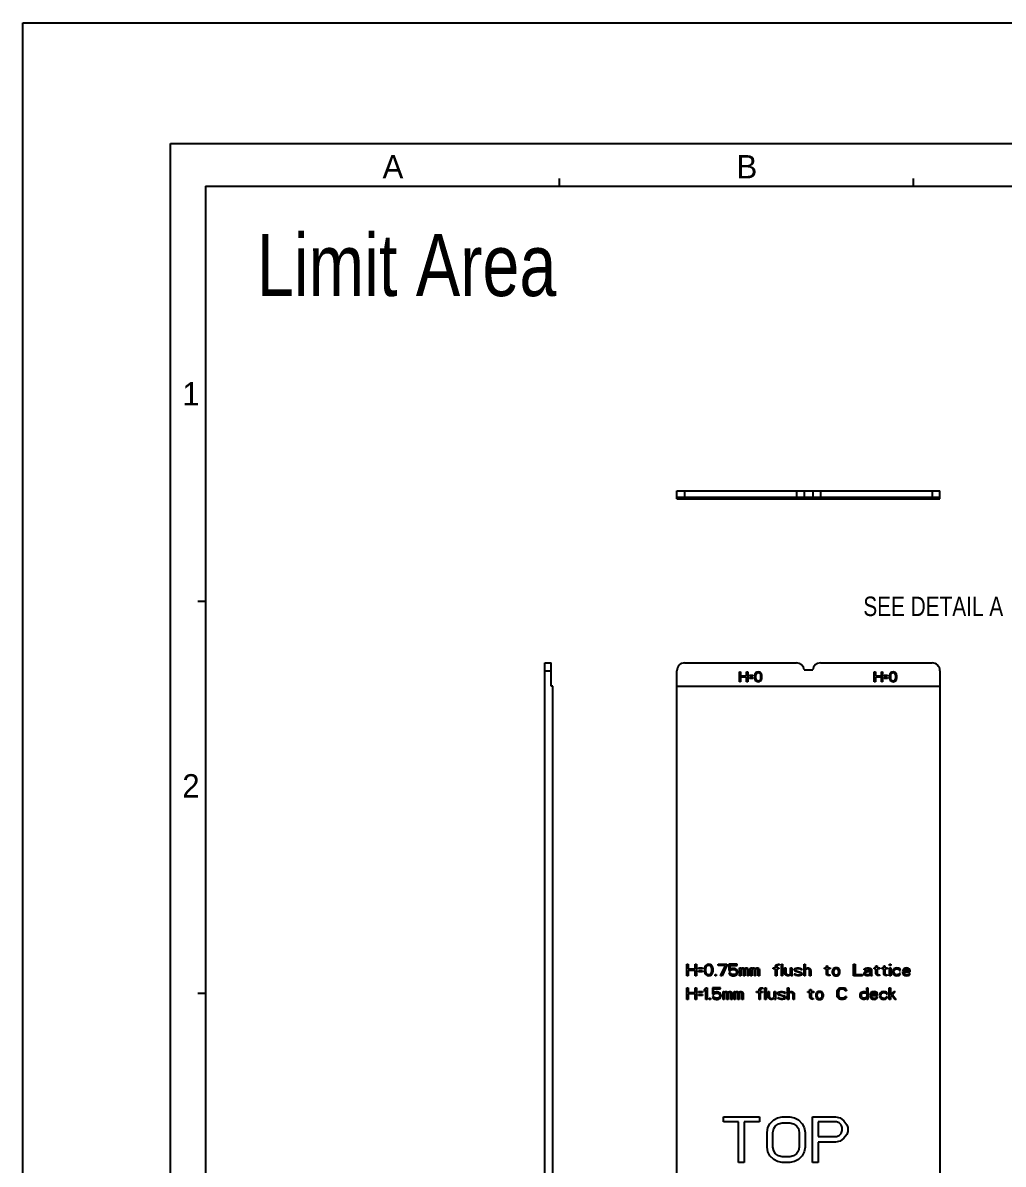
# Model space of a CAD drawing. Header units: millimetres. Extents: x 0 to 420, y 0 to 297.
# Drawn here: x 0 to 126, y 150.3 to 297 of the extents above; entities that cross this region are included whole.
import ezdxf

# ---------------------------------------------------------------- set-up
doc = ezdxf.new("R2010")
doc.units = ezdxf.units.MM
doc.header["$LTSCALE"] = 23.1
doc.layers.get('0').update_dxf_attribs({"linetype": 'CONTINUOUS'})
doc.layers.add('ASSEM_MEM', color=7, linetype='CONTINUOUS')
doc.layers.add('DETAIL', color=7, linetype='CONTINUOUS')
doc.styles.get("Standard").update_dxf_attribs({"font": 'txt', "width": 0.8})
doc.styles.add('TEXTSTYLE_2', font='txt')

msp = doc.modelspace()

# ---------------------------------------------------------------- linework, layer by layer
at = {"color": 7, "linetype": 'CONTINUOUS'}
for p, q in [((0, 0), (0, 297)), ((0, 297), (420, 297)), ((19, 15.5), (19, 281.5)), ((19, 281.5), (401, 281.5)), ((23.5, 276), (23.5, 21)), ((23.5, 276), (396, 276)), ((69, 276), (69, 277)), ((114.5, 276), (114.5, 277)), ((23.5, 222.6), (22.5, 222.6)), ((23.5, 172.2), (22.5, 172.2))]:
    msp.add_line(p, q, dxfattribs=at)
at = {"layer": 'ASSEM_MEM', "color": 7, "linetype": 'CONTINUOUS'}
for p, q in [((84.092, 235.809), (84.092, 236.809)), ((84.092, 236.809), (117.917, 236.809)), ((85.092, 236.809), (85.092, 236.009)), ((99.46, 236.809), (99.46, 236.009)), ((100.455, 236.809), (100.455, 236.009)), ((101.555, 236.809), (101.555, 236.009)), ((102.55, 236.809), (102.55, 236.009)), ((116.917, 236.809), (116.917, 236.009)), ((117.917, 235.809), (117.917, 236.809)), ((84.092, 236.009), (117.917, 236.009)), ((84.092, 235.809), (117.917, 235.809)), ((67.121, 83.695), (67.121, 214.695)), ((67.121, 214.695), (67.921, 214.695)), ((67.921, 211.695), (67.921, 214.695)), ((85.092, 214.695), (99.46, 214.695)), ((102.55, 214.695), (116.917, 214.695)), ((67.121, 213.695), (67.921, 213.695)), ((84.092, 211.695), (84.092, 213.695)), ((92.128, 212.271), (92.128, 213.561)), ((92.128, 213.561), (92.29, 213.561)), ((92.29, 213.561), (92.29, 213.04)), ((92.29, 213.04), (93.042, 213.04)), ((92.29, 212.875), (92.29, 212.271)), ((93.042, 212.875), (92.29, 212.875)), ((93.042, 213.04), (93.042, 213.561)), ((93.042, 213.561), (93.203, 213.561)), ((93.042, 212.271), (93.042, 212.875)), ((93.203, 213.561), (93.203, 212.271)), ((93.418, 213.04), (93.418, 213.149)), ((93.418, 213.149), (93.848, 213.149)), ((93.848, 213.04), (93.418, 213.04)), ((93.418, 212.71), (93.418, 212.82)), ((93.418, 212.82), (93.848, 212.82)), ((93.848, 213.149), (93.848, 213.04)), ((93.848, 212.82), (93.848, 212.71)), ((94.09, 213.177), (94.063, 213.04)), ((94.063, 213.04), (94.063, 212.793)), ((94.063, 212.793), (94.09, 212.655)), ((94.117, 213.259), (94.09, 213.177)), ((94.171, 213.369), (94.117, 213.259)), ((94.252, 213.451), (94.171, 213.369)), ((94.225, 213.177), (94.198, 213.012)), ((94.198, 213.012), (94.198, 212.82)), ((94.198, 212.82), (94.225, 212.655)), ((94.332, 213.341), (94.225, 213.177)), ((94.386, 213.534), (94.252, 213.451)), ((94.413, 213.396), (94.332, 213.341)), ((94.547, 213.561), (94.386, 213.534)), ((94.547, 213.424), (94.413, 213.396)), ((94.708, 213.534), (94.547, 213.561)), ((94.682, 213.396), (94.547, 213.424)), ((94.762, 213.341), (94.682, 213.396)), ((94.843, 213.451), (94.708, 213.534)), ((94.87, 213.177), (94.762, 213.341)), ((94.923, 213.369), (94.843, 213.451)), ((94.897, 213.012), (94.87, 213.177)), ((94.87, 212.655), (94.897, 212.82)), ((94.897, 212.82), (94.897, 213.012)), ((94.977, 213.259), (94.923, 213.369)), ((95.004, 213.177), (94.977, 213.259)), ((95.031, 213.04), (95.004, 213.177)), ((95.004, 212.655), (95.031, 212.793)), ((95.031, 212.793), (95.031, 213.04)), ((100.455, 213.795), (101.555, 213.795)), ((109.468, 212.271), (109.468, 213.561)), ((109.468, 213.561), (109.629, 213.561)), ((109.629, 213.561), (109.629, 213.04)), ((109.629, 213.04), (110.381, 213.04)), ((109.629, 212.875), (109.629, 212.271)), ((110.381, 212.875), (109.629, 212.875)), ((110.381, 213.04), (110.381, 213.561)), ((110.381, 213.561), (110.543, 213.561)), ((110.381, 212.271), (110.381, 212.875)), ((110.543, 213.561), (110.543, 212.271)), ((110.758, 213.04), (110.758, 213.149)), ((110.758, 213.149), (111.188, 213.149)), ((111.188, 213.04), (110.758, 213.04)), ((110.758, 212.71), (110.758, 212.82)), ((110.758, 212.82), (111.188, 212.82)), ((111.188, 213.149), (111.188, 213.04)), ((111.188, 212.82), (111.188, 212.71)), ((111.43, 213.177), (111.403, 213.04)), ((111.403, 213.04), (111.403, 212.793)), ((111.403, 212.793), (111.43, 212.655)), ((111.456, 213.259), (111.43, 213.177)), ((111.51, 213.369), (111.456, 213.259)), ((111.591, 213.451), (111.51, 213.369)), ((111.564, 213.177), (111.537, 213.012)), ((111.537, 213.012), (111.537, 212.82)), ((111.537, 212.82), (111.564, 212.655)), ((111.671, 213.341), (111.564, 213.177)), ((111.725, 213.534), (111.591, 213.451)), ((111.752, 213.396), (111.671, 213.341)), ((111.886, 213.561), (111.725, 213.534)), ((111.886, 213.424), (111.752, 213.396)), ((112.048, 213.534), (111.886, 213.561)), ((112.021, 213.396), (111.886, 213.424)), ((112.101, 213.341), (112.021, 213.396)), ((112.182, 213.451), (112.048, 213.534)), ((112.209, 213.177), (112.101, 213.341)), ((112.263, 213.369), (112.182, 213.451)), ((112.236, 213.012), (112.209, 213.177)), ((112.209, 212.655), (112.236, 212.82)), ((112.236, 212.82), (112.236, 213.012)), ((112.316, 213.259), (112.263, 213.369)), ((112.343, 213.177), (112.316, 213.259)), ((112.37, 213.04), (112.343, 213.177)), ((112.343, 212.655), (112.37, 212.793)), ((112.37, 212.793), (112.37, 213.04)), ((117.917, 213.695), (117.917, 211.695)), ((68.121, 211.695), (67.921, 211.695)), ((68.121, 83.695), (68.121, 211.695)), ((84.092, 84.695), (84.092, 211.695)), ((84.092, 211.695), (117.917, 211.695)), ((92.29, 212.271), (92.128, 212.271)), ((93.203, 212.271), (93.042, 212.271)), ((93.848, 212.71), (93.418, 212.71)), ((94.09, 212.655), (94.117, 212.573)), ((94.117, 212.573), (94.171, 212.463)), ((94.171, 212.463), (94.252, 212.381)), ((94.225, 212.655), (94.332, 212.491)), ((94.252, 212.381), (94.386, 212.298)), ((94.332, 212.491), (94.413, 212.436)), ((94.386, 212.298), (94.547, 212.271)), ((94.413, 212.436), (94.547, 212.408)), ((94.547, 212.408), (94.682, 212.436)), ((94.547, 212.271), (94.708, 212.298)), ((94.682, 212.436), (94.762, 212.491)), ((94.708, 212.298), (94.843, 212.381)), ((94.762, 212.491), (94.87, 212.655)), ((94.843, 212.381), (94.923, 212.463)), ((94.923, 212.463), (94.977, 212.573)), ((94.977, 212.573), (95.004, 212.655)), ((109.629, 212.271), (109.468, 212.271)), ((110.543, 212.271), (110.381, 212.271)), ((111.188, 212.71), (110.758, 212.71)), ((111.43, 212.655), (111.456, 212.573)), ((111.456, 212.573), (111.51, 212.463)), ((111.51, 212.463), (111.591, 212.381)), ((111.564, 212.655), (111.671, 212.491)), ((111.591, 212.381), (111.725, 212.298)), ((111.671, 212.491), (111.752, 212.436)), ((111.725, 212.298), (111.886, 212.271)), ((111.752, 212.436), (111.886, 212.408)), ((111.886, 212.408), (112.021, 212.436)), ((111.886, 212.271), (112.048, 212.298)), ((112.021, 212.436), (112.101, 212.491)), ((112.048, 212.298), (112.182, 212.381)), ((112.101, 212.491), (112.209, 212.655)), ((112.182, 212.381), (112.263, 212.463)), ((112.263, 212.463), (112.316, 212.573)), ((112.316, 212.573), (112.343, 212.655)), ((117.917, 211.695), (117.917, 84.695)), ((85.374, 174.471), (85.374, 175.971)), ((85.374, 175.971), (85.561, 175.971)), ((85.561, 175.971), (85.561, 175.365)), ((85.561, 175.365), (86.436, 175.365)), ((85.561, 175.173), (85.561, 174.471)), ((86.436, 175.173), (85.561, 175.173)), ((86.436, 175.365), (86.436, 175.971)), ((86.436, 175.971), (86.624, 175.971)), ((86.436, 174.471), (86.436, 175.173)), ((86.624, 175.971), (86.624, 174.471)), ((86.874, 175.365), (86.874, 175.492)), ((86.874, 175.492), (87.374, 175.492)), ((87.374, 175.365), (86.874, 175.365)), ((86.874, 174.982), (86.874, 175.109)), ((86.874, 175.109), (87.374, 175.109)), ((87.374, 174.982), (86.874, 174.982)), ((87.374, 175.492), (87.374, 175.365)), ((87.374, 175.109), (87.374, 174.982)), ((87.655, 175.524), (87.624, 175.365)), ((87.624, 175.365), (87.624, 175.077)), ((87.624, 175.077), (87.655, 174.918)), ((87.686, 175.62), (87.655, 175.524)), ((87.655, 174.918), (87.686, 174.822)), ((87.749, 175.747), (87.686, 175.62)), ((87.686, 174.822), (87.749, 174.694)), ((87.843, 175.843), (87.749, 175.747)), ((87.749, 174.694), (87.843, 174.599)), ((87.811, 175.524), (87.78, 175.333)), ((87.78, 175.333), (87.78, 175.109)), ((87.78, 175.109), (87.811, 174.918)), ((87.936, 175.716), (87.811, 175.524)), ((87.811, 174.918), (87.936, 174.726)), ((87.999, 175.939), (87.843, 175.843)), ((88.03, 175.779), (87.936, 175.716)), ((87.936, 174.726), (88.03, 174.662)), ((88.186, 175.971), (87.999, 175.939)), ((88.186, 175.811), (88.03, 175.779)), ((88.03, 174.662), (88.186, 174.63)), ((88.374, 175.939), (88.186, 175.971)), ((88.343, 175.779), (88.186, 175.811)), ((88.186, 174.63), (88.343, 174.662)), ((88.436, 175.716), (88.343, 175.779)), ((88.343, 174.662), (88.436, 174.726)), ((88.53, 175.843), (88.374, 175.939)), ((88.561, 175.524), (88.436, 175.716)), ((88.436, 174.726), (88.561, 174.918)), ((88.624, 175.747), (88.53, 175.843)), ((88.53, 174.599), (88.624, 174.694)), ((88.593, 175.333), (88.561, 175.524)), ((88.561, 174.918), (88.593, 175.109)), ((88.593, 175.109), (88.593, 175.333)), ((88.686, 175.62), (88.624, 175.747)), ((88.624, 174.694), (88.686, 174.822)), ((88.718, 175.524), (88.686, 175.62)), ((88.686, 174.822), (88.718, 174.918)), ((88.749, 175.365), (88.718, 175.524)), ((88.718, 174.918), (88.749, 175.077)), ((88.749, 175.077), (88.749, 175.365)), ((88.999, 174.471), (88.999, 174.63)), ((88.999, 174.63), (89.155, 174.63)), ((89.155, 174.63), (89.155, 174.471)), ((89.405, 175.811), (89.405, 175.971)), ((89.405, 175.971), (90.53, 175.971)), ((90.343, 175.811), (89.405, 175.811)), ((89.718, 174.471), (90.343, 175.811)), ((90.53, 175.811), (89.905, 174.471)), ((90.53, 175.971), (90.53, 175.811)), ((90.78, 175.971), (90.78, 175.141)), ((91.843, 175.971), (90.78, 175.971)), ((90.78, 175.141), (90.999, 175.141)), ((90.78, 174.854), (90.843, 174.726)), ((90.968, 174.854), (90.78, 174.854)), ((90.843, 174.726), (90.936, 174.599)), ((90.936, 175.301), (90.936, 175.811)), ((90.936, 175.811), (91.843, 175.811)), ((91.093, 175.396), (90.936, 175.301)), ((91.03, 174.726), (90.968, 174.854)), ((90.999, 175.141), (91.124, 175.237)), ((91.124, 174.662), (91.03, 174.726)), ((91.249, 175.428), (91.093, 175.396)), ((91.124, 175.237), (91.249, 175.269)), ((91.249, 174.63), (91.124, 174.662)), ((91.436, 175.428), (91.249, 175.428)), ((91.249, 175.269), (91.436, 175.269)), ((91.436, 174.63), (91.249, 174.63)), ((91.593, 175.396), (91.436, 175.428)), ((91.436, 175.269), (91.561, 175.237)), ((91.561, 174.662), (91.436, 174.63)), ((91.561, 175.237), (91.655, 175.173)), ((91.655, 174.726), (91.561, 174.662)), ((91.749, 175.301), (91.593, 175.396)), ((91.655, 175.173), (91.718, 175.077)), ((91.718, 174.822), (91.655, 174.726)), ((91.718, 175.077), (91.749, 174.982)), ((91.749, 174.918), (91.718, 174.822)), ((91.843, 175.173), (91.749, 175.301)), ((91.749, 174.982), (91.749, 174.918)), ((91.749, 174.599), (91.843, 174.726)), ((91.843, 175.811), (91.843, 175.971)), ((91.905, 175.013), (91.843, 175.173)), ((91.843, 174.726), (91.905, 174.886)), ((91.905, 174.886), (91.905, 175.013)), ((92.155, 174.471), (92.155, 175.492)), ((92.155, 175.492), (92.311, 175.492)), ((92.311, 175.492), (92.311, 175.396)), ((92.311, 175.396), (92.374, 175.46)), ((92.374, 175.333), (92.311, 175.269)), ((92.311, 175.269), (92.311, 174.471)), ((92.374, 175.46), (92.468, 175.492)), ((92.468, 175.365), (92.374, 175.333)), ((92.468, 175.492), (92.593, 175.492)), ((92.53, 175.365), (92.468, 175.365)), ((92.593, 175.333), (92.53, 175.365)), ((92.593, 175.492), (92.686, 175.46)), ((92.624, 175.301), (92.593, 175.333)), ((92.655, 175.237), (92.624, 175.301)), ((92.655, 174.471), (92.655, 175.237)), ((92.686, 175.46), (92.78, 175.365)), ((92.78, 175.365), (92.874, 175.46)), ((92.843, 175.301), (92.811, 175.237)), ((92.811, 175.237), (92.811, 174.471)), ((92.874, 175.333), (92.843, 175.301)), ((92.874, 175.46), (92.968, 175.492)), ((92.936, 175.365), (92.874, 175.333)), ((93.03, 175.365), (92.936, 175.365)), ((92.968, 175.492), (93.093, 175.492)), ((93.093, 175.333), (93.03, 175.365)), ((93.093, 175.492), (93.186, 175.46)), ((93.124, 175.301), (93.093, 175.333)), ((93.155, 175.237), (93.124, 175.301)), ((93.155, 174.471), (93.155, 175.237)), ((93.186, 175.46), (93.249, 175.396)), ((93.249, 175.396), (93.311, 175.237)), ((93.311, 175.237), (93.311, 174.471)), ((93.561, 174.471), (93.561, 175.492)), ((93.561, 175.492), (93.718, 175.492)), ((93.718, 175.492), (93.718, 175.396)), ((93.718, 175.396), (93.78, 175.46)), ((93.78, 175.333), (93.718, 175.269)), ((93.718, 175.269), (93.718, 174.471)), ((93.78, 175.46), (93.874, 175.492)), ((93.874, 175.365), (93.78, 175.333)), ((93.874, 175.492), (93.999, 175.492)), ((93.936, 175.365), (93.874, 175.365)), ((93.999, 175.333), (93.936, 175.365)), ((93.999, 175.492), (94.093, 175.46)), ((94.03, 175.301), (93.999, 175.333)), ((94.061, 175.237), (94.03, 175.301)), ((94.061, 174.471), (94.061, 175.237)), ((94.093, 175.46), (94.186, 175.365)), ((94.186, 175.365), (94.28, 175.46)), ((94.249, 175.301), (94.218, 175.237)), ((94.218, 175.237), (94.218, 174.471)), ((94.28, 175.333), (94.249, 175.301)), ((94.28, 175.46), (94.374, 175.492)), ((94.343, 175.365), (94.28, 175.333)), ((94.436, 175.365), (94.343, 175.365)), ((94.374, 175.492), (94.499, 175.492)), ((94.499, 175.333), (94.436, 175.365)), ((94.499, 175.492), (94.593, 175.46)), ((94.53, 175.301), (94.499, 175.333)), ((94.561, 175.237), (94.53, 175.301)), ((94.561, 174.471), (94.561, 175.237)), ((94.593, 175.46), (94.655, 175.396)), ((94.655, 175.396), (94.718, 175.237)), ((94.718, 175.237), (94.718, 174.471)), ((96.468, 175.365), (96.468, 175.492)), ((96.468, 175.492), (96.78, 175.492)), ((96.78, 175.365), (96.468, 175.365)), ((96.78, 175.684), (96.811, 175.779)), ((96.78, 175.492), (96.78, 175.684)), ((96.78, 174.471), (96.78, 175.365)), ((96.811, 175.779), (96.874, 175.875)), ((96.874, 175.875), (96.999, 175.939)), ((96.968, 175.747), (96.936, 175.652)), ((96.936, 175.652), (96.936, 175.492)), ((96.936, 175.492), (97.218, 175.492)), ((96.936, 175.365), (96.936, 174.471)), ((97.218, 175.365), (96.936, 175.365)), ((97.03, 175.811), (96.968, 175.747)), ((96.999, 175.939), (97.155, 175.971)), ((97.093, 175.843), (97.03, 175.811)), ((97.28, 175.875), (97.093, 175.843)), ((97.155, 175.971), (97.28, 175.971)), ((97.218, 175.492), (97.218, 175.365)), ((97.28, 175.971), (97.28, 175.875)), ((97.53, 174.471), (97.53, 175.971)), ((97.53, 175.971), (97.686, 175.971)), ((97.686, 175.971), (97.686, 174.471)), ((97.936, 174.854), (97.936, 175.492)), ((97.936, 175.492), (98.093, 175.492)), ((97.968, 174.726), (97.936, 174.854)), ((97.999, 174.662), (97.968, 174.726)), ((98.093, 174.567), (97.999, 174.662)), ((98.093, 175.492), (98.093, 174.854)), ((98.093, 174.854), (98.124, 174.758)), ((98.124, 174.758), (98.186, 174.662)), ((98.186, 174.662), (98.311, 174.599)), ((98.436, 174.599), (98.561, 174.63)), ((98.561, 174.63), (98.655, 174.694)), ((98.718, 174.63), (98.624, 174.535)), ((98.655, 174.694), (98.718, 174.79)), ((98.718, 174.79), (98.718, 175.492)), ((98.718, 175.492), (98.874, 175.492)), ((98.78, 174.471), (98.718, 174.63)), ((98.874, 175.492), (98.874, 174.662)), ((98.874, 174.662), (98.905, 174.535)), ((99.186, 175.301), (99.249, 175.396)), ((99.186, 175.237), (99.186, 175.301)), ((99.249, 175.109), (99.186, 175.237)), ((99.249, 174.599), (99.186, 174.726)), ((99.186, 174.726), (99.343, 174.726)), ((99.249, 175.396), (99.374, 175.46)), ((99.374, 175.013), (99.249, 175.109)), ((99.374, 175.301), (99.343, 175.237)), ((99.343, 175.237), (99.374, 175.173)), ((99.343, 174.726), (99.374, 174.662)), ((99.374, 175.46), (99.561, 175.492)), ((99.436, 175.333), (99.374, 175.301)), ((99.374, 175.173), (99.468, 175.109)), ((99.905, 174.854), (99.374, 175.013)), ((99.374, 174.662), (99.436, 174.63)), ((99.561, 175.365), (99.436, 175.333)), ((99.436, 174.63), (99.624, 174.599)), ((99.468, 175.109), (99.999, 174.95)), ((99.561, 175.492), (99.749, 175.492)), ((99.749, 175.365), (99.561, 175.365)), ((99.749, 175.492), (99.936, 175.46)), ((99.936, 175.333), (99.749, 175.365)), ((99.811, 174.599), (99.936, 174.63)), ((99.999, 174.79), (99.905, 174.854)), ((99.936, 175.46), (100.03, 175.428)), ((99.999, 175.301), (99.936, 175.333)), ((99.936, 174.63), (99.999, 174.662)), ((100.03, 175.237), (99.999, 175.301)), ((99.999, 174.95), (100.124, 174.854)), ((100.03, 174.726), (99.999, 174.79)), ((99.999, 174.662), (100.03, 174.726)), ((100.03, 175.428), (100.124, 175.365)), ((100.186, 175.237), (100.03, 175.237)), ((100.124, 175.365), (100.186, 175.237)), ((100.124, 174.854), (100.186, 174.726)), ((100.186, 174.662), (100.124, 174.567)), ((100.186, 174.726), (100.186, 174.662)), ((100.436, 174.471), (100.436, 175.971)), ((100.436, 175.971), (100.593, 175.971)), ((100.593, 175.971), (100.593, 175.333)), ((100.593, 175.333), (100.655, 175.396)), ((100.655, 175.269), (100.593, 175.205)), ((100.593, 175.205), (100.593, 174.471)), ((100.655, 175.396), (100.749, 175.46)), ((100.749, 175.333), (100.655, 175.269)), ((100.749, 175.46), (100.874, 175.492)), ((100.874, 175.365), (100.749, 175.333)), ((100.874, 175.492), (100.999, 175.492)), ((100.999, 175.333), (100.874, 175.365)), ((100.999, 175.492), (101.093, 175.46)), ((101.061, 175.301), (100.999, 175.333)), ((101.124, 175.237), (101.061, 175.301)), ((101.093, 175.46), (101.186, 175.396)), ((101.155, 175.109), (101.124, 175.237)), ((101.155, 174.471), (101.155, 175.109)), ((101.186, 175.396), (101.249, 175.333)), ((101.249, 175.333), (101.28, 175.269)), ((101.28, 175.269), (101.311, 175.109)), ((101.311, 175.109), (101.311, 174.471)), ((103.061, 175.365), (103.061, 175.492)), ((103.061, 175.492), (103.311, 175.492)), ((103.311, 175.365), (103.061, 175.365)), ((103.311, 175.492), (103.311, 175.747)), ((103.311, 175.747), (103.468, 175.747)), ((103.311, 174.726), (103.311, 175.365)), ((103.374, 174.599), (103.311, 174.726)), ((103.468, 175.747), (103.468, 175.492)), ((103.468, 175.492), (103.811, 175.492)), ((103.468, 175.365), (103.468, 174.79)), ((103.811, 175.365), (103.468, 175.365)), ((103.468, 174.79), (103.499, 174.694)), ((103.499, 174.694), (103.593, 174.63)), ((103.593, 174.63), (103.749, 174.599)), ((103.811, 175.492), (103.811, 175.365)), ((104.093, 175.173), (104.061, 175.045)), ((104.061, 175.045), (104.061, 174.918)), ((104.061, 174.918), (104.124, 174.694)), ((104.124, 175.269), (104.093, 175.173)), ((104.186, 175.365), (104.124, 175.269)), ((104.124, 174.694), (104.186, 174.599)), ((104.249, 175.428), (104.186, 175.365)), ((104.249, 175.173), (104.218, 175.045)), ((104.218, 175.045), (104.218, 174.918)), ((104.218, 174.918), (104.249, 174.79)), ((104.311, 175.46), (104.249, 175.428)), ((104.311, 175.269), (104.249, 175.173)), ((104.249, 174.79), (104.311, 174.694)), ((104.436, 175.492), (104.311, 175.46)), ((104.374, 175.333), (104.311, 175.269)), ((104.311, 174.694), (104.374, 174.63)), ((104.499, 175.365), (104.374, 175.333)), ((104.374, 174.63), (104.499, 174.599)), ((104.686, 175.492), (104.436, 175.492)), ((104.624, 175.365), (104.499, 175.365)), ((104.749, 175.333), (104.624, 175.365)), ((104.624, 174.599), (104.749, 174.63)), ((104.811, 175.46), (104.686, 175.492)), ((104.811, 175.269), (104.749, 175.333)), ((104.749, 174.63), (104.811, 174.694)), ((104.874, 175.428), (104.811, 175.46)), ((104.874, 175.173), (104.811, 175.269)), ((104.811, 174.694), (104.874, 174.79)), ((104.936, 175.365), (104.874, 175.428)), ((104.905, 175.045), (104.874, 175.173)), ((104.874, 174.79), (104.905, 174.918)), ((104.905, 174.918), (104.905, 175.045)), ((104.999, 175.269), (104.936, 175.365)), ((104.936, 174.599), (104.999, 174.694)), ((105.03, 175.173), (104.999, 175.269)), ((104.999, 174.694), (105.061, 174.918)), ((105.061, 175.045), (105.03, 175.173)), ((105.061, 174.918), (105.061, 175.045)), ((106.811, 174.471), (106.811, 175.971)), ((106.811, 175.971), (106.999, 175.971)), ((106.999, 175.971), (106.999, 174.662)), ((106.999, 174.662), (107.936, 174.662)), ((107.936, 174.662), (107.936, 174.471)), ((108.186, 175.301), (108.218, 175.365)), ((108.186, 175.237), (108.186, 175.301)), ((108.343, 175.237), (108.186, 175.237)), ((108.186, 174.854), (108.249, 174.982)), ((108.186, 174.758), (108.186, 174.854)), ((108.218, 174.63), (108.186, 174.758)), ((108.218, 175.365), (108.28, 175.428)), ((108.311, 174.535), (108.218, 174.63)), ((108.249, 174.982), (108.311, 175.045)), ((108.28, 175.428), (108.343, 175.46)), ((108.311, 175.045), (108.436, 175.109)), ((108.343, 175.46), (108.561, 175.492)), ((108.374, 175.301), (108.343, 175.237)), ((108.343, 174.79), (108.374, 174.886)), ((108.343, 174.726), (108.343, 174.79)), ((108.374, 174.662), (108.343, 174.726)), ((108.436, 175.333), (108.374, 175.301)), ((108.374, 174.886), (108.436, 174.95)), ((108.499, 174.599), (108.374, 174.662)), ((108.561, 175.365), (108.436, 175.333)), ((108.436, 175.109), (108.624, 175.141)), ((108.436, 174.95), (108.499, 174.982)), ((108.499, 174.982), (108.624, 175.013)), ((108.561, 175.492), (108.749, 175.492)), ((108.749, 175.365), (108.561, 175.365)), ((108.624, 175.141), (108.968, 175.141)), ((108.624, 175.013), (108.968, 175.013)), ((108.843, 174.662), (108.686, 174.599)), ((108.749, 175.492), (108.936, 175.46)), ((108.874, 175.333), (108.749, 175.365)), ((108.936, 174.758), (108.843, 174.662)), ((108.936, 175.301), (108.874, 175.333)), ((108.936, 175.46), (109.03, 175.396)), ((108.968, 175.237), (108.936, 175.301)), ((108.968, 174.822), (108.936, 174.758)), ((108.968, 174.63), (108.936, 174.567)), ((108.968, 175.141), (108.968, 175.237)), ((108.968, 175.013), (108.968, 174.822)), ((108.999, 174.535), (108.968, 174.63)), ((109.03, 175.396), (109.093, 175.333)), ((109.093, 175.333), (109.124, 175.237)), ((109.124, 175.237), (109.124, 174.726)), ((109.124, 174.726), (109.155, 174.567)), ((109.436, 175.365), (109.436, 175.492)), ((109.436, 175.492), (109.686, 175.492)), ((109.686, 175.365), (109.436, 175.365)), ((109.686, 175.492), (109.686, 175.747)), ((109.686, 175.747), (109.843, 175.747)), ((109.686, 174.726), (109.686, 175.365)), ((109.749, 174.599), (109.686, 174.726)), ((109.843, 175.747), (109.843, 175.492)), ((109.843, 175.492), (110.186, 175.492)), ((109.843, 175.365), (109.843, 174.79)), ((110.186, 175.365), (109.843, 175.365)), ((109.843, 174.79), (109.874, 174.694)), ((109.874, 174.694), (109.968, 174.63)), ((109.968, 174.63), (110.124, 174.599)), ((110.186, 175.492), (110.186, 175.365)), ((110.436, 175.365), (110.436, 175.492)), ((110.436, 175.492), (110.686, 175.492)), ((110.686, 175.365), (110.436, 175.365)), ((110.686, 175.492), (110.686, 175.747)), ((110.686, 175.747), (110.843, 175.747)), ((110.686, 174.726), (110.686, 175.365)), ((110.749, 174.599), (110.686, 174.726)), ((110.843, 175.747), (110.843, 175.492)), ((110.843, 175.492), (111.186, 175.492)), ((110.843, 175.365), (110.843, 174.79)), ((111.186, 175.365), (110.843, 175.365)), ((110.843, 174.79), (110.874, 174.694)), ((110.874, 174.694), (110.968, 174.63)), ((110.968, 174.63), (111.124, 174.599)), ((111.186, 175.492), (111.186, 175.365)), ((111.436, 175.811), (111.436, 175.971)), ((111.436, 175.971), (111.593, 175.971)), ((111.593, 175.811), (111.436, 175.811)), ((111.436, 174.471), (111.436, 175.492)), ((111.436, 175.492), (111.593, 175.492)), ((111.593, 175.971), (111.593, 175.811)), ((111.593, 175.492), (111.593, 174.471)), ((111.874, 175.173), (111.843, 174.982)), ((111.843, 174.982), (111.874, 174.79)), ((111.936, 175.301), (111.874, 175.173)), ((111.874, 174.79), (111.936, 174.662)), ((111.999, 175.365), (111.936, 175.301)), ((111.936, 174.662), (111.999, 174.599)), ((112.093, 175.428), (111.999, 175.365)), ((111.999, 175.013), (112.03, 175.141)), ((111.999, 174.918), (111.999, 175.013)), ((112.061, 174.758), (111.999, 174.918)), ((112.03, 175.141), (112.061, 175.205)), ((112.061, 175.205), (112.155, 175.301)), ((112.155, 174.662), (112.061, 174.758)), ((112.186, 175.46), (112.093, 175.428)), ((112.155, 175.301), (112.218, 175.333)), ((112.343, 174.599), (112.155, 174.662)), ((112.374, 175.492), (112.186, 175.46)), ((112.218, 175.333), (112.343, 175.365)), ((112.343, 175.365), (112.561, 175.333)), ((112.561, 174.63), (112.343, 174.599)), ((112.593, 175.46), (112.374, 175.492)), ((112.561, 175.333), (112.655, 175.269)), ((112.655, 174.694), (112.561, 174.63)), ((112.718, 175.396), (112.593, 175.46)), ((112.655, 175.269), (112.686, 175.173)), ((112.686, 174.79), (112.655, 174.694)), ((112.686, 175.173), (112.843, 175.173)), ((112.843, 174.79), (112.686, 174.79)), ((112.811, 175.301), (112.718, 175.396)), ((112.718, 174.567), (112.811, 174.662)), ((112.843, 175.173), (112.811, 175.301)), ((112.811, 174.662), (112.843, 174.79)), ((113.124, 175.173), (113.093, 174.982)), ((113.093, 174.982), (113.124, 174.79)), ((113.186, 175.301), (113.124, 175.173)), ((113.124, 174.79), (113.186, 174.662)), ((113.249, 175.365), (113.186, 175.301)), ((113.186, 174.662), (113.249, 174.599)), ((113.343, 175.428), (113.249, 175.365)), ((113.249, 174.918), (113.249, 174.982)), ((113.249, 174.982), (114.093, 174.982)), ((113.28, 174.822), (113.249, 174.918)), ((113.28, 175.141), (113.311, 175.205)), ((113.28, 175.109), (113.28, 175.141)), ((113.936, 175.109), (113.28, 175.109)), ((113.311, 174.758), (113.28, 174.822)), ((113.311, 175.205), (113.405, 175.301)), ((113.405, 174.662), (113.311, 174.758)), ((113.436, 175.46), (113.343, 175.428)), ((113.405, 175.301), (113.468, 175.333)), ((113.468, 174.63), (113.405, 174.662)), ((113.624, 175.492), (113.436, 175.46)), ((113.468, 175.333), (113.593, 175.365)), ((113.593, 174.599), (113.468, 174.63)), ((113.593, 175.365), (113.78, 175.333)), ((113.811, 174.63), (113.593, 174.599)), ((113.811, 175.46), (113.624, 175.492)), ((113.78, 175.333), (113.874, 175.269)), ((113.968, 175.365), (113.811, 175.46)), ((113.905, 174.694), (113.811, 174.63)), ((113.874, 175.269), (113.936, 175.173)), ((113.936, 174.79), (113.905, 174.694)), ((113.936, 175.173), (113.936, 175.109)), ((114.093, 174.79), (113.936, 174.79)), ((114.061, 175.237), (113.968, 175.365)), ((113.968, 174.567), (114.061, 174.662)), ((114.093, 175.109), (114.061, 175.237)), ((114.061, 174.662), (114.093, 174.79)), ((114.093, 174.982), (114.093, 175.109)), ((85.561, 174.471), (85.374, 174.471)), ((86.624, 174.471), (86.436, 174.471)), ((87.843, 174.599), (87.999, 174.503)), ((87.999, 174.503), (88.186, 174.471)), ((88.186, 174.471), (88.374, 174.503)), ((88.374, 174.503), (88.53, 174.599)), ((89.155, 174.471), (88.999, 174.471)), ((89.905, 174.471), (89.718, 174.471)), ((90.936, 174.599), (91.093, 174.503)), ((91.093, 174.503), (91.249, 174.471)), ((91.249, 174.471), (91.436, 174.471)), ((91.436, 174.471), (91.593, 174.503)), ((91.593, 174.503), (91.749, 174.599)), ((92.311, 174.471), (92.155, 174.471)), ((92.811, 174.471), (92.655, 174.471)), ((93.311, 174.471), (93.155, 174.471)), ((93.718, 174.471), (93.561, 174.471)), ((94.218, 174.471), (94.061, 174.471)), ((94.718, 174.471), (94.561, 174.471)), ((96.936, 174.471), (96.78, 174.471)), ((97.686, 174.471), (97.53, 174.471)), ((98.186, 174.503), (98.093, 174.567)), ((98.311, 174.471), (98.186, 174.503)), ((98.311, 174.599), (98.436, 174.599)), ((98.436, 174.471), (98.311, 174.471)), ((98.561, 174.503), (98.436, 174.471)), ((98.624, 174.535), (98.561, 174.503)), ((98.936, 174.471), (98.78, 174.471)), ((98.905, 174.535), (98.936, 174.471)), ((99.343, 174.535), (99.249, 174.599)), ((99.436, 174.503), (99.343, 174.535)), ((99.624, 174.471), (99.436, 174.503)), ((99.624, 174.599), (99.811, 174.599)), ((99.811, 174.471), (99.624, 174.471)), ((99.999, 174.503), (99.811, 174.471)), ((100.124, 174.567), (99.999, 174.503)), ((100.593, 174.471), (100.436, 174.471)), ((101.311, 174.471), (101.155, 174.471)), ((103.468, 174.535), (103.374, 174.599)), ((103.561, 174.503), (103.468, 174.535)), ((103.749, 174.471), (103.561, 174.503)), ((103.749, 174.599), (103.749, 174.471)), ((104.186, 174.599), (104.249, 174.535)), ((104.249, 174.535), (104.311, 174.503)), ((104.311, 174.503), (104.436, 174.471)), ((104.436, 174.471), (104.686, 174.471)), ((104.499, 174.599), (104.624, 174.599)), ((104.686, 174.471), (104.811, 174.503)), ((104.811, 174.503), (104.874, 174.535)), ((104.874, 174.535), (104.936, 174.599)), ((107.936, 174.471), (106.811, 174.471)), ((108.374, 174.503), (108.311, 174.535)), ((108.499, 174.471), (108.374, 174.503)), ((108.686, 174.599), (108.499, 174.599)), ((108.686, 174.471), (108.499, 174.471)), ((108.843, 174.503), (108.686, 174.471)), ((108.936, 174.567), (108.843, 174.503)), ((109.03, 174.471), (108.999, 174.535)), ((109.186, 174.471), (109.03, 174.471)), ((109.155, 174.567), (109.186, 174.471)), ((109.843, 174.535), (109.749, 174.599)), ((109.936, 174.503), (109.843, 174.535)), ((110.124, 174.471), (109.936, 174.503)), ((110.124, 174.599), (110.124, 174.471)), ((110.843, 174.535), (110.749, 174.599)), ((110.936, 174.503), (110.843, 174.535)), ((111.124, 174.471), (110.936, 174.503)), ((111.124, 174.599), (111.124, 174.471)), ((111.593, 174.471), (111.436, 174.471)), ((111.999, 174.599), (112.093, 174.535)), ((112.093, 174.535), (112.186, 174.503)), ((112.186, 174.503), (112.374, 174.471)), ((112.374, 174.471), (112.593, 174.503)), ((112.593, 174.503), (112.718, 174.567)), ((113.249, 174.599), (113.343, 174.535)), ((113.343, 174.535), (113.436, 174.503)), ((113.436, 174.503), (113.624, 174.471)), ((113.624, 174.471), (113.843, 174.503)), ((113.843, 174.503), (113.968, 174.567)), ((85.374, 171.442), (85.374, 172.942)), ((85.374, 172.942), (85.561, 172.942)), ((85.561, 172.942), (85.561, 172.336)), ((85.561, 172.336), (86.436, 172.336)), ((85.561, 172.144), (85.561, 171.442)), ((86.436, 172.144), (85.561, 172.144)), ((86.436, 172.336), (86.436, 172.942)), ((86.436, 172.942), (86.624, 172.942)), ((86.436, 171.442), (86.436, 172.144)), ((86.624, 172.942), (86.624, 171.442)), ((86.874, 172.336), (86.874, 172.464)), ((86.874, 172.464), (87.374, 172.464)), ((87.374, 172.336), (86.874, 172.336)), ((86.874, 171.953), (86.874, 172.081)), ((86.874, 172.081), (87.374, 172.081)), ((87.374, 171.953), (86.874, 171.953)), ((87.374, 172.464), (87.374, 172.336)), ((87.374, 172.081), (87.374, 171.953)), ((87.624, 172.719), (87.811, 172.942)), ((87.624, 172.464), (87.624, 172.719)), ((87.811, 172.687), (87.624, 172.464)), ((87.811, 172.942), (87.999, 172.942)), ((87.811, 171.442), (87.811, 172.687)), ((87.999, 172.942), (87.999, 171.442)), ((88.655, 172.942), (88.655, 172.113)), ((89.718, 172.942), (88.655, 172.942)), ((88.655, 172.113), (88.874, 172.113)), ((88.655, 171.825), (88.718, 171.698)), ((88.843, 171.825), (88.655, 171.825)), ((88.718, 171.698), (88.811, 171.57)), ((88.811, 172.272), (88.811, 172.783)), ((88.811, 172.783), (89.718, 172.783)), ((88.968, 172.368), (88.811, 172.272)), ((88.905, 171.698), (88.843, 171.825)), ((88.874, 172.113), (88.999, 172.208)), ((88.999, 171.634), (88.905, 171.698)), ((89.124, 172.4), (88.968, 172.368)), ((88.999, 172.208), (89.124, 172.24)), ((89.311, 172.4), (89.124, 172.4)), ((89.124, 172.24), (89.311, 172.24)), ((89.468, 172.368), (89.311, 172.4)), ((89.311, 172.24), (89.436, 172.208)), ((89.436, 172.208), (89.53, 172.144)), ((89.53, 171.698), (89.436, 171.634)), ((89.624, 172.272), (89.468, 172.368)), ((89.53, 172.144), (89.593, 172.049)), ((89.593, 171.793), (89.53, 171.698)), ((89.593, 172.049), (89.624, 171.953)), ((89.624, 171.889), (89.593, 171.793)), ((89.718, 172.144), (89.624, 172.272)), ((89.624, 171.953), (89.624, 171.889)), ((89.624, 171.57), (89.718, 171.698)), ((89.718, 172.783), (89.718, 172.942)), ((89.78, 171.985), (89.718, 172.144)), ((89.718, 171.698), (89.78, 171.857)), ((89.78, 171.857), (89.78, 171.985)), ((90.03, 171.442), (90.03, 172.464)), ((90.03, 172.464), (90.186, 172.464)), ((90.186, 172.464), (90.186, 172.368)), ((90.186, 172.368), (90.249, 172.432)), ((90.249, 172.304), (90.186, 172.24)), ((90.186, 172.24), (90.186, 171.442)), ((90.249, 172.432), (90.343, 172.464)), ((90.343, 172.336), (90.249, 172.304)), ((90.343, 172.464), (90.468, 172.464)), ((90.405, 172.336), (90.343, 172.336)), ((90.468, 172.304), (90.405, 172.336)), ((90.468, 172.464), (90.561, 172.432)), ((90.499, 172.272), (90.468, 172.304)), ((90.53, 172.208), (90.499, 172.272)), ((90.53, 171.442), (90.53, 172.208)), ((90.561, 172.432), (90.655, 172.336)), ((90.655, 172.336), (90.749, 172.432)), ((90.718, 172.272), (90.686, 172.208)), ((90.686, 172.208), (90.686, 171.442)), ((90.749, 172.304), (90.718, 172.272)), ((90.749, 172.432), (90.843, 172.464)), ((90.811, 172.336), (90.749, 172.304)), ((90.905, 172.336), (90.811, 172.336)), ((90.843, 172.464), (90.968, 172.464)), ((90.968, 172.304), (90.905, 172.336)), ((90.968, 172.464), (91.061, 172.432)), ((90.999, 172.272), (90.968, 172.304)), ((91.03, 172.208), (90.999, 172.272)), ((91.03, 171.442), (91.03, 172.208)), ((91.061, 172.432), (91.124, 172.368)), ((91.124, 172.368), (91.186, 172.208)), ((91.186, 172.208), (91.186, 171.442)), ((91.436, 171.442), (91.436, 172.464)), ((91.436, 172.464), (91.593, 172.464)), ((91.593, 172.464), (91.593, 172.368)), ((91.593, 172.368), (91.655, 172.432)), ((91.655, 172.304), (91.593, 172.24)), ((91.593, 172.24), (91.593, 171.442)), ((91.655, 172.432), (91.749, 172.464)), ((91.749, 172.336), (91.655, 172.304)), ((91.749, 172.464), (91.874, 172.464)), ((91.811, 172.336), (91.749, 172.336)), ((91.874, 172.304), (91.811, 172.336)), ((91.874, 172.464), (91.968, 172.432)), ((91.905, 172.272), (91.874, 172.304)), ((91.936, 172.208), (91.905, 172.272)), ((91.936, 171.442), (91.936, 172.208)), ((91.968, 172.432), (92.061, 172.336)), ((92.061, 172.336), (92.155, 172.432)), ((92.124, 172.272), (92.093, 172.208)), ((92.093, 172.208), (92.093, 171.442)), ((92.155, 172.304), (92.124, 172.272)), ((92.155, 172.432), (92.249, 172.464)), ((92.218, 172.336), (92.155, 172.304)), ((92.311, 172.336), (92.218, 172.336)), ((92.249, 172.464), (92.374, 172.464)), ((92.374, 172.304), (92.311, 172.336)), ((92.374, 172.464), (92.468, 172.432)), ((92.405, 172.272), (92.374, 172.304)), ((92.436, 172.208), (92.405, 172.272)), ((92.436, 171.442), (92.436, 172.208)), ((92.468, 172.432), (92.53, 172.368)), ((92.53, 172.368), (92.593, 172.208)), ((92.593, 172.208), (92.593, 171.442)), ((94.343, 172.336), (94.343, 172.464)), ((94.343, 172.464), (94.655, 172.464)), ((94.655, 172.336), (94.343, 172.336)), ((94.655, 172.655), (94.686, 172.751)), ((94.655, 172.464), (94.655, 172.655)), ((94.655, 171.442), (94.655, 172.336)), ((94.686, 172.751), (94.749, 172.847)), ((94.749, 172.847), (94.874, 172.91)), ((94.843, 172.719), (94.811, 172.623)), ((94.811, 172.623), (94.811, 172.464)), ((94.811, 172.464), (95.093, 172.464)), ((94.811, 172.336), (94.811, 171.442)), ((95.093, 172.336), (94.811, 172.336)), ((94.905, 172.783), (94.843, 172.719)), ((94.874, 172.91), (95.03, 172.942)), ((94.968, 172.815), (94.905, 172.783)), ((95.155, 172.847), (94.968, 172.815)), ((95.03, 172.942), (95.155, 172.942)), ((95.093, 172.464), (95.093, 172.336)), ((95.155, 172.942), (95.155, 172.847)), ((95.405, 171.442), (95.405, 172.942)), ((95.405, 172.942), (95.561, 172.942)), ((95.561, 172.942), (95.561, 171.442)), ((95.811, 171.825), (95.811, 172.464)), ((95.811, 172.464), (95.968, 172.464)), ((95.843, 171.698), (95.811, 171.825)), ((95.874, 171.634), (95.843, 171.698)), ((95.968, 172.464), (95.968, 171.825)), ((95.968, 171.825), (95.999, 171.73)), ((95.999, 171.73), (96.061, 171.634)), ((96.53, 171.666), (96.593, 171.762)), ((96.593, 171.762), (96.593, 172.464)), ((96.593, 172.464), (96.749, 172.464)), ((96.749, 172.464), (96.749, 171.634)), ((97.061, 172.272), (97.124, 172.368)), ((97.061, 172.208), (97.061, 172.272)), ((97.124, 172.081), (97.061, 172.208)), ((97.124, 171.57), (97.061, 171.698)), ((97.061, 171.698), (97.218, 171.698)), ((97.124, 172.368), (97.249, 172.432)), ((97.249, 171.985), (97.124, 172.081)), ((97.249, 172.272), (97.218, 172.208)), ((97.218, 172.208), (97.249, 172.144)), ((97.218, 171.698), (97.249, 171.634)), ((97.249, 172.432), (97.436, 172.464)), ((97.311, 172.304), (97.249, 172.272)), ((97.249, 172.144), (97.343, 172.081)), ((97.78, 171.825), (97.249, 171.985)), ((97.436, 172.336), (97.311, 172.304)), ((97.343, 172.081), (97.874, 171.921)), ((97.436, 172.464), (97.624, 172.464)), ((97.624, 172.336), (97.436, 172.336)), ((97.624, 172.464), (97.811, 172.432)), ((97.811, 172.304), (97.624, 172.336)), ((97.874, 171.762), (97.78, 171.825)), ((97.811, 172.432), (97.905, 172.4)), ((97.874, 172.272), (97.811, 172.304)), ((97.905, 172.208), (97.874, 172.272)), ((97.874, 171.921), (97.999, 171.825)), ((97.905, 171.698), (97.874, 171.762)), ((97.874, 171.634), (97.905, 171.698)), ((97.905, 172.4), (97.999, 172.336)), ((98.061, 172.208), (97.905, 172.208)), ((97.999, 172.336), (98.061, 172.208)), ((97.999, 171.825), (98.061, 171.698)), ((98.061, 171.698), (98.061, 171.634)), ((98.311, 171.442), (98.311, 172.942)), ((98.311, 172.942), (98.468, 172.942)), ((98.468, 172.942), (98.468, 172.304)), ((98.468, 172.304), (98.53, 172.368)), ((98.53, 172.24), (98.468, 172.176)), ((98.468, 172.176), (98.468, 171.442)), ((98.53, 172.368), (98.624, 172.432)), ((98.624, 172.304), (98.53, 172.24)), ((98.624, 172.432), (98.749, 172.464)), ((98.749, 172.336), (98.624, 172.304)), ((98.749, 172.464), (98.874, 172.464)), ((98.874, 172.304), (98.749, 172.336)), ((98.874, 172.464), (98.968, 172.432)), ((98.936, 172.272), (98.874, 172.304)), ((98.999, 172.208), (98.936, 172.272)), ((98.968, 172.432), (99.061, 172.368)), ((99.03, 172.081), (98.999, 172.208)), ((99.03, 171.442), (99.03, 172.081)), ((99.061, 172.368), (99.124, 172.304)), ((99.124, 172.304), (99.155, 172.24)), ((99.155, 172.24), (99.186, 172.081)), ((99.186, 172.081), (99.186, 171.442)), ((100.936, 172.336), (100.936, 172.464)), ((100.936, 172.464), (101.186, 172.464)), ((101.186, 172.336), (100.936, 172.336)), ((101.186, 172.464), (101.186, 172.719)), ((101.186, 172.719), (101.343, 172.719)), ((101.186, 171.698), (101.186, 172.336)), ((101.249, 171.57), (101.186, 171.698)), ((101.343, 172.719), (101.343, 172.464)), ((101.343, 172.464), (101.686, 172.464)), ((101.343, 172.336), (101.343, 171.762)), ((101.686, 172.336), (101.343, 172.336)), ((101.343, 171.762), (101.374, 171.666)), ((101.686, 172.464), (101.686, 172.336)), ((101.968, 172.144), (101.936, 172.017)), ((101.936, 172.017), (101.936, 171.889)), ((101.936, 171.889), (101.999, 171.666)), ((101.999, 172.24), (101.968, 172.144)), ((102.061, 172.336), (101.999, 172.24)), ((102.124, 172.4), (102.061, 172.336)), ((102.124, 172.144), (102.093, 172.017)), ((102.093, 172.017), (102.093, 171.889)), ((102.093, 171.889), (102.124, 171.762)), ((102.186, 172.432), (102.124, 172.4)), ((102.186, 172.24), (102.124, 172.144)), ((102.124, 171.762), (102.186, 171.666)), ((102.311, 172.464), (102.186, 172.432)), ((102.249, 172.304), (102.186, 172.24)), ((102.374, 172.336), (102.249, 172.304)), ((102.561, 172.464), (102.311, 172.464)), ((102.499, 172.336), (102.374, 172.336)), ((102.624, 172.304), (102.499, 172.336)), ((102.686, 172.432), (102.561, 172.464)), ((102.686, 172.24), (102.624, 172.304)), ((102.749, 172.4), (102.686, 172.432)), ((102.749, 172.144), (102.686, 172.24)), ((102.686, 171.666), (102.749, 171.762)), ((102.811, 172.336), (102.749, 172.4)), ((102.78, 172.017), (102.749, 172.144)), ((102.749, 171.762), (102.78, 171.889)), ((102.78, 171.889), (102.78, 172.017)), ((102.874, 172.24), (102.811, 172.336)), ((102.905, 172.144), (102.874, 172.24)), ((102.874, 171.666), (102.936, 171.889)), ((102.936, 172.017), (102.905, 172.144)), ((102.936, 171.889), (102.936, 172.017)), ((104.686, 172.432), (104.718, 172.591)), ((104.686, 171.953), (104.686, 172.432)), ((104.718, 171.793), (104.686, 171.953)), ((104.718, 172.591), (104.78, 172.719)), ((104.78, 171.666), (104.718, 171.793)), ((104.78, 172.719), (104.905, 172.847)), ((104.905, 172.559), (104.874, 172.432)), ((104.874, 172.432), (104.874, 171.953)), ((104.874, 171.953), (104.905, 171.825)), ((104.905, 172.847), (105.03, 172.91)), ((104.968, 172.655), (104.905, 172.559)), ((104.905, 171.825), (104.968, 171.73)), ((105.061, 172.719), (104.968, 172.655)), ((104.968, 171.73), (105.061, 171.666)), ((105.03, 172.91), (105.186, 172.942)), ((105.186, 172.751), (105.061, 172.719)), ((105.186, 172.942), (105.468, 172.942)), ((105.468, 172.751), (105.186, 172.751)), ((105.468, 172.942), (105.624, 172.91)), ((105.593, 172.719), (105.468, 172.751)), ((105.686, 172.655), (105.593, 172.719)), ((105.593, 171.666), (105.686, 171.73)), ((105.624, 172.91), (105.749, 172.847)), ((105.718, 172.559), (105.686, 172.655)), ((105.686, 171.73), (105.718, 171.825)), ((105.905, 172.559), (105.718, 172.559)), ((105.718, 171.825), (105.905, 171.825)), ((105.749, 172.847), (105.874, 172.719)), ((105.874, 172.719), (105.905, 172.559)), ((105.905, 171.825), (105.874, 171.666)), ((107.655, 172.081), (107.686, 172.208)), ((107.655, 171.825), (107.655, 172.081)), ((107.686, 171.698), (107.655, 171.825)), ((107.686, 172.208), (107.718, 172.272)), ((107.718, 171.634), (107.686, 171.698)), ((107.718, 172.272), (107.811, 172.368)), ((107.811, 172.368), (107.905, 172.432)), ((107.811, 172.049), (107.843, 172.144)), ((107.811, 171.857), (107.811, 172.049)), ((107.874, 171.698), (107.811, 171.857)), ((107.843, 172.144), (107.905, 172.24)), ((107.968, 171.634), (107.874, 171.698)), ((107.905, 172.432), (108.03, 172.464)), ((107.905, 172.24), (108.03, 172.304)), ((108.03, 172.464), (108.218, 172.464)), ((108.03, 172.304), (108.218, 172.304)), ((108.218, 172.464), (108.343, 172.432)), ((108.218, 172.304), (108.343, 172.272)), ((108.343, 172.432), (108.405, 172.4)), ((108.343, 172.272), (108.436, 172.208)), ((108.436, 171.698), (108.343, 171.634)), ((108.405, 172.4), (108.468, 172.336)), ((108.436, 172.208), (108.499, 172.113)), ((108.499, 171.793), (108.436, 171.698)), ((108.468, 172.336), (108.499, 172.272)), ((108.499, 172.272), (108.499, 172.942)), ((108.499, 172.942), (108.655, 172.942)), ((108.499, 172.113), (108.499, 171.793)), ((108.655, 172.942), (108.655, 171.442)), ((108.936, 172.144), (108.905, 171.953)), ((108.905, 171.953), (108.936, 171.762)), ((108.999, 172.272), (108.936, 172.144)), ((108.936, 171.762), (108.999, 171.634)), ((109.061, 172.336), (108.999, 172.272)), ((109.155, 172.4), (109.061, 172.336)), ((109.061, 171.889), (109.061, 171.953)), ((109.061, 171.953), (109.905, 171.953)), ((109.093, 171.793), (109.061, 171.889)), ((109.093, 172.113), (109.124, 172.176)), ((109.093, 172.081), (109.093, 172.113)), ((109.749, 172.081), (109.093, 172.081)), ((109.124, 171.73), (109.093, 171.793)), ((109.124, 172.176), (109.218, 172.272)), ((109.218, 171.634), (109.124, 171.73)), ((109.249, 172.432), (109.155, 172.4)), ((109.218, 172.272), (109.28, 172.304)), ((109.436, 172.464), (109.249, 172.432)), ((109.28, 172.304), (109.405, 172.336)), ((109.405, 172.336), (109.593, 172.304)), ((109.624, 172.432), (109.436, 172.464)), ((109.593, 172.304), (109.686, 172.24)), ((109.78, 172.336), (109.624, 172.432)), ((109.686, 172.24), (109.749, 172.144)), ((109.749, 171.762), (109.718, 171.666)), ((109.749, 172.144), (109.749, 172.081)), ((109.905, 171.762), (109.749, 171.762)), ((109.874, 172.208), (109.78, 172.336)), ((109.905, 172.081), (109.874, 172.208)), ((109.874, 171.634), (109.905, 171.762)), ((109.905, 171.953), (109.905, 172.081)), ((110.186, 172.144), (110.155, 171.953)), ((110.155, 171.953), (110.186, 171.762)), ((110.249, 172.272), (110.186, 172.144)), ((110.186, 171.762), (110.249, 171.634)), ((110.311, 172.336), (110.249, 172.272)), ((110.405, 172.4), (110.311, 172.336)), ((110.311, 171.985), (110.343, 172.113)), ((110.311, 171.889), (110.311, 171.985)), ((110.374, 171.73), (110.311, 171.889)), ((110.343, 172.113), (110.374, 172.176)), ((110.374, 172.176), (110.468, 172.272)), ((110.468, 171.634), (110.374, 171.73)), ((110.499, 172.432), (110.405, 172.4)), ((110.468, 172.272), (110.53, 172.304)), ((110.686, 172.464), (110.499, 172.432)), ((110.53, 172.304), (110.655, 172.336)), ((110.655, 172.336), (110.874, 172.304)), ((110.905, 172.432), (110.686, 172.464)), ((110.874, 172.304), (110.968, 172.24)), ((111.03, 172.368), (110.905, 172.432)), ((110.968, 172.24), (110.999, 172.144)), ((110.999, 171.762), (110.968, 171.666)), ((110.999, 172.144), (111.155, 172.144)), ((111.155, 171.762), (110.999, 171.762)), ((111.124, 172.272), (111.03, 172.368)), ((111.155, 172.144), (111.124, 172.272)), ((111.124, 171.634), (111.155, 171.762)), ((111.405, 171.442), (111.405, 172.942)), ((111.405, 172.942), (111.561, 172.942)), ((111.561, 172.942), (111.561, 171.985)), ((111.561, 171.985), (111.968, 172.464)), ((111.718, 171.953), (111.561, 171.793)), ((111.561, 171.793), (111.561, 171.442)), ((112.093, 171.442), (111.718, 171.953)), ((112.155, 172.464), (111.811, 172.049)), ((111.811, 172.049), (112.28, 171.442)), ((111.968, 172.464), (112.155, 172.464)), ((85.561, 171.442), (85.374, 171.442)), ((86.624, 171.442), (86.436, 171.442)), ((87.999, 171.442), (87.811, 171.442)), ((88.249, 171.442), (88.249, 171.602)), ((88.249, 171.602), (88.405, 171.602)), ((88.405, 171.442), (88.249, 171.442)), ((88.405, 171.602), (88.405, 171.442)), ((88.811, 171.57), (88.968, 171.474)), ((88.968, 171.474), (89.124, 171.442)), ((89.124, 171.602), (88.999, 171.634)), ((89.311, 171.602), (89.124, 171.602)), ((89.124, 171.442), (89.311, 171.442)), ((89.436, 171.634), (89.311, 171.602)), ((89.311, 171.442), (89.468, 171.474)), ((89.468, 171.474), (89.624, 171.57)), ((90.186, 171.442), (90.03, 171.442)), ((90.686, 171.442), (90.53, 171.442)), ((91.186, 171.442), (91.03, 171.442)), ((91.593, 171.442), (91.436, 171.442)), ((92.093, 171.442), (91.936, 171.442)), ((92.593, 171.442), (92.436, 171.442)), ((94.811, 171.442), (94.655, 171.442)), ((95.561, 171.442), (95.405, 171.442)), ((95.968, 171.538), (95.874, 171.634)), ((96.061, 171.474), (95.968, 171.538)), ((96.061, 171.634), (96.186, 171.57)), ((96.186, 171.442), (96.061, 171.474)), ((96.186, 171.57), (96.311, 171.57)), ((96.311, 171.442), (96.186, 171.442)), ((96.311, 171.57), (96.436, 171.602)), ((96.436, 171.474), (96.311, 171.442)), ((96.436, 171.602), (96.53, 171.666)), ((96.499, 171.506), (96.436, 171.474)), ((96.593, 171.602), (96.499, 171.506)), ((96.655, 171.442), (96.593, 171.602)), ((96.811, 171.442), (96.655, 171.442)), ((96.749, 171.634), (96.78, 171.506)), ((96.78, 171.506), (96.811, 171.442)), ((97.218, 171.506), (97.124, 171.57)), ((97.311, 171.474), (97.218, 171.506)), ((97.249, 171.634), (97.311, 171.602)), ((97.311, 171.602), (97.499, 171.57)), ((97.499, 171.442), (97.311, 171.474)), ((97.499, 171.57), (97.686, 171.57)), ((97.686, 171.442), (97.499, 171.442)), ((97.686, 171.57), (97.811, 171.602)), ((97.874, 171.474), (97.686, 171.442)), ((97.811, 171.602), (97.874, 171.634)), ((97.999, 171.538), (97.874, 171.474)), ((98.061, 171.634), (97.999, 171.538)), ((98.468, 171.442), (98.311, 171.442)), ((99.186, 171.442), (99.03, 171.442)), ((101.343, 171.506), (101.249, 171.57)), ((101.436, 171.474), (101.343, 171.506)), ((101.374, 171.666), (101.468, 171.602)), ((101.624, 171.442), (101.436, 171.474)), ((101.468, 171.602), (101.624, 171.57)), ((101.624, 171.57), (101.624, 171.442)), ((101.999, 171.666), (102.061, 171.57)), ((102.061, 171.57), (102.124, 171.506)), ((102.124, 171.506), (102.186, 171.474)), ((102.186, 171.666), (102.249, 171.602)), ((102.186, 171.474), (102.311, 171.442)), ((102.249, 171.602), (102.374, 171.57)), ((102.311, 171.442), (102.561, 171.442)), ((102.374, 171.57), (102.499, 171.57)), ((102.499, 171.57), (102.624, 171.602)), ((102.561, 171.442), (102.686, 171.474)), ((102.624, 171.602), (102.686, 171.666)), ((102.686, 171.474), (102.749, 171.506)), ((102.749, 171.506), (102.811, 171.57)), ((102.811, 171.57), (102.874, 171.666)), ((104.905, 171.538), (104.78, 171.666)), ((105.03, 171.474), (104.905, 171.538)), ((105.186, 171.442), (105.03, 171.474)), ((105.061, 171.666), (105.186, 171.634)), ((105.186, 171.634), (105.468, 171.634)), ((105.468, 171.442), (105.186, 171.442)), ((105.468, 171.634), (105.593, 171.666)), ((105.624, 171.474), (105.468, 171.442)), ((105.749, 171.538), (105.624, 171.474)), ((105.874, 171.666), (105.749, 171.538)), ((107.811, 171.538), (107.718, 171.634)), ((107.905, 171.474), (107.811, 171.538)), ((108.03, 171.442), (107.905, 171.474)), ((108.093, 171.602), (107.968, 171.634)), ((108.218, 171.442), (108.03, 171.442)), ((108.218, 171.602), (108.093, 171.602)), ((108.343, 171.634), (108.218, 171.602)), ((108.343, 171.474), (108.218, 171.442)), ((108.405, 171.506), (108.343, 171.474)), ((108.468, 171.57), (108.405, 171.506)), ((108.499, 171.634), (108.468, 171.57)), ((108.499, 171.442), (108.499, 171.634)), ((108.655, 171.442), (108.499, 171.442)), ((108.999, 171.634), (109.061, 171.57)), ((109.061, 171.57), (109.155, 171.506)), ((109.155, 171.506), (109.249, 171.474)), ((109.28, 171.602), (109.218, 171.634)), ((109.249, 171.474), (109.436, 171.442)), ((109.405, 171.57), (109.28, 171.602)), ((109.624, 171.602), (109.405, 171.57)), ((109.436, 171.442), (109.655, 171.474)), ((109.718, 171.666), (109.624, 171.602)), ((109.655, 171.474), (109.78, 171.538)), ((109.78, 171.538), (109.874, 171.634)), ((110.249, 171.634), (110.311, 171.57)), ((110.311, 171.57), (110.405, 171.506)), ((110.405, 171.506), (110.499, 171.474)), ((110.655, 171.57), (110.468, 171.634)), ((110.499, 171.474), (110.686, 171.442)), ((110.874, 171.602), (110.655, 171.57)), ((110.686, 171.442), (110.905, 171.474)), ((110.968, 171.666), (110.874, 171.602)), ((110.905, 171.474), (111.03, 171.538)), ((111.03, 171.538), (111.124, 171.634)), ((111.561, 171.442), (111.405, 171.442)), ((112.28, 171.442), (112.093, 171.442)), ((90.067, 155.706), (90.067, 156.329)), ((90.067, 156.329), (94.706, 156.329)), ((92.021, 155.706), (90.067, 155.706)), ((92.021, 150.469), (92.021, 155.706)), ((92.753, 155.706), (92.753, 150.469)), ((94.706, 155.706), (92.753, 155.706)), ((94.706, 156.329), (94.706, 155.706)), ((96.049, 155.456), (96.538, 155.955)), ((96.538, 155.955), (97.026, 156.204)), ((97.026, 156.204), (97.636, 156.329)), ((97.148, 155.456), (97.636, 155.581)), ((97.636, 156.329), (98.613, 156.329)), ((97.636, 155.581), (98.613, 155.581)), ((98.613, 156.329), (99.223, 156.204)), ((98.613, 155.581), (99.101, 155.456)), ((99.223, 156.204), (99.712, 155.955)), ((99.712, 155.955), (100.2, 155.456)), ((101.543, 150.469), (101.543, 156.329)), ((101.543, 156.329), (104.473, 156.329)), ((102.276, 155.706), (102.276, 153.836)), ((104.595, 155.706), (102.276, 155.706)), ((104.473, 156.329), (105.083, 156.204)), ((104.961, 155.581), (104.595, 155.706)), ((105.206, 155.332), (104.961, 155.581)), ((105.083, 156.204), (105.572, 155.83)), ((105.572, 155.83), (105.938, 155.332)), ((95.683, 154.334), (95.805, 154.958)), ((95.683, 152.464), (95.683, 154.334)), ((95.805, 154.958), (96.049, 155.456)), ((96.416, 154.334), (96.538, 154.833)), ((96.416, 152.464), (96.416, 154.334)), ((96.538, 154.833), (96.782, 155.207)), ((96.782, 155.207), (97.148, 155.456)), ((99.101, 155.456), (99.468, 155.207)), ((99.468, 155.207), (99.712, 154.833)), ((99.712, 154.833), (99.834, 154.334)), ((99.834, 154.334), (99.834, 152.464)), ((100.2, 155.456), (100.444, 154.958)), ((100.444, 154.958), (100.566, 154.334)), ((100.566, 154.334), (100.566, 152.464)), ((104.961, 153.96), (105.206, 154.21)), ((105.328, 154.958), (105.206, 155.332)), ((105.206, 154.21), (105.328, 154.584)), ((105.328, 154.584), (105.328, 154.958)), ((105.938, 154.085), (105.572, 153.586)), ((105.938, 155.332), (106.06, 154.958)), ((106.06, 154.459), (105.938, 154.085)), ((106.06, 154.958), (106.06, 154.459)), ((102.276, 153.836), (104.595, 153.836)), ((102.276, 153.087), (102.276, 150.469)), ((104.473, 153.087), (102.276, 153.087)), ((105.083, 153.212), (104.473, 153.087)), ((104.595, 153.836), (104.961, 153.96)), ((105.572, 153.586), (105.083, 153.212)), ((95.805, 151.841), (95.683, 152.464)), ((96.049, 151.342), (95.805, 151.841)), ((96.538, 150.843), (96.049, 151.342)), ((96.538, 151.965), (96.416, 152.464)), ((96.782, 151.591), (96.538, 151.965)), ((97.148, 151.342), (96.782, 151.591)), ((97.636, 151.217), (97.148, 151.342)), ((98.613, 151.217), (97.636, 151.217)), ((99.101, 151.342), (98.613, 151.217)), ((99.468, 151.591), (99.101, 151.342)), ((99.712, 151.965), (99.468, 151.591)), ((99.834, 152.464), (99.712, 151.965)), ((100.2, 151.342), (99.712, 150.843)), ((100.444, 151.841), (100.2, 151.342)), ((100.566, 152.464), (100.444, 151.841)), ((92.753, 150.469), (92.021, 150.469)), ((97.026, 150.594), (96.538, 150.843)), ((97.636, 150.469), (97.026, 150.594)), ((98.613, 150.469), (97.636, 150.469)), ((99.223, 150.594), (98.613, 150.469)), ((99.712, 150.843), (99.223, 150.594)), ((102.276, 150.469), (101.543, 150.469))]:
    msp.add_line(p, q, dxfattribs=at)
for centre, start, end in [((85.092, 213.695), 90, 180), ((99.46, 213.695), 5.73917, 90), ((102.55, 213.695), 90, 174.26083), ((116.917, 213.695), 0, 90)]:
    msp.add_arc(centre, 1, start, end, dxfattribs=at)

# ---------------------------------------------------------------- texts
at = {"color": 7, "linetype": 'CONTINUOUS', "char_height": 3, "width": 3, "attachment_point": 1, "line_spacing_factor": 0.9, "style": 'TEXTSTYLE_2'}
for s, insert in [('A', (46.25, 280)), ('B', (91.75, 280)), ('1', (20.5, 250.8)), ('2', (20.5, 200.4))]:
    msp.add_mtext(s, dxfattribs=dict(at, insert=insert))
at = {"color": 7, "linetype": 'CONTINUOUS', "insert": (30.083, 269.869), "char_height": 8, "width": 64, "attachment_point": 1, "line_spacing_factor": 0.9}
msp.add_mtext('Limit Area', dxfattribs=at)
at = {"layer": 'DETAIL', "color": 7, "linetype": 'CONTINUOUS', "insert": (126.045, 223.23), "char_height": 2.5, "width": 24, "attachment_point": 3, "line_spacing_factor": 0.9}
msp.add_mtext('SEE DETAIL A', dxfattribs=at)

doc.saveas('drawing.dxf')
